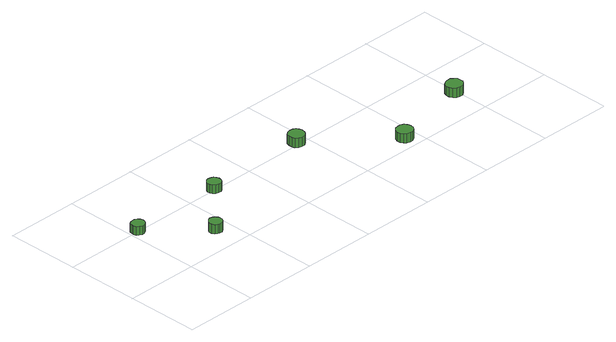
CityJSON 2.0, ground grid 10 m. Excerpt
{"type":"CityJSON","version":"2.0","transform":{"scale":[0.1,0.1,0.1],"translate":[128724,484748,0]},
"CityObjects":{
"tree1":{"type":"SolitaryVegetationObject","attributes":{"function":"something"},"geometry":[{"type":"MultiSurface","lod":"1","boundaries":[[[0,1,2,3,4,5,6,7,8,9,10,11,12,13,14]],[[15,16,17,18,19,20,21,22,23,24,25,26,27,28,29]],[[0,29,28,1]],[[1,28,27,2]],[[2,27,26,3]],[[3,26,25,4]],[[4,25,24,5]],[[5,24,23,6]],[[6,23,22,7]],[[7,22,21,8]],[[8,21,20,9]],[[9,20,19,10]],[[10,19,18,11]],[[11,18,17,12]],[[12,17,16,13]],[[13,16,15,14]],[[14,15,29,0]]]}]},
"tree2":{"type":"SolitaryVegetationObject","attributes":{"function":"something"},"geometry":[{"type":"MultiSurface","lod":"1","boundaries":[[[30,31,32,33,34,35,36,37,38,39,40,41,42,43,44]],[[45,46,47,48,49,50,51,52,53,54,55,56,57,58,59]],[[30,59,58,31]],[[31,58,57,32]],[[32,57,56,33]],[[33,56,55,34]],[[34,55,54,35]],[[35,54,53,36]],[[36,53,52,37]],[[37,52,51,38]],[[38,51,50,39]],[[39,50,49,40]],[[40,49,48,41]],[[41,48,47,42]],[[42,47,46,43]],[[43,46,45,44]],[[44,45,59,30]]]}]},
"tree3":{"type":"SolitaryVegetationObject","attributes":{"function":"something"},"geometry":[{"type":"MultiSurface","lod":"1","boundaries":[[[60,61,62,63,64,65,66,67,68,69,70,71,72,73,74]],[[75,76,77,78,79,80,81,82,83,84,85,86,87,88,89]],[[60,89,88,61]],[[61,88,87,62]],[[62,87,86,63]],[[63,86,85,64]],[[64,85,84,65]],[[65,84,83,66]],[[66,83,82,67]],[[67,82,81,68]],[[68,81,80,69]],[[69,80,79,70]],[[70,79,78,71]],[[71,78,77,72]],[[72,77,76,73]],[[73,76,75,74]],[[74,75,89,60]]]}]},
"tree4":{"type":"SolitaryVegetationObject","attributes":{"function":"something"},"geometry":[{"type":"MultiSurface","lod":"1","boundaries":[[[90,91,92,93,94,95,96,97,98,99,100,101,102,103,104]],[[105,106,107,108,109,110,111,112,113,114,115,116,117,118,119]],[[90,119,118,91]],[[91,118,117,92]],[[92,117,116,93]],[[93,116,115,94]],[[94,115,114,95]],[[95,114,113,96]],[[96,113,112,97]],[[97,112,111,98]],[[98,111,110,99]],[[99,110,109,100]],[[100,109,108,101]],[[101,108,107,102]],[[102,107,106,103]],[[103,106,105,104]],[[104,105,119,90]]]}]},
"tree5":{"type":"SolitaryVegetationObject","attributes":{"function":"something"},"geometry":[{"type":"MultiSurface","lod":"1","boundaries":[[[120,121,122,123,124,125,126,127,128,129,130,131,132,133,134]],[[135,136,137,138,139,140,141,142,143,144,145,146,147,148,149]],[[120,149,148,121]],[[121,148,147,122]],[[122,147,146,123]],[[123,146,145,124]],[[124,145,144,125]],[[125,144,143,126]],[[126,143,142,127]],[[127,142,141,128]],[[128,141,140,129]],[[129,140,139,130]],[[130,139,138,131]],[[131,138,137,132]],[[132,137,136,133]],[[133,136,135,134]],[[134,135,149,120]]]}]},
"tree6":{"type":"SolitaryVegetationObject","attributes":{"function":"something"},"geometry":[{"type":"MultiSurface","lod":"1","boundaries":[[[150,151,152,153,154,155,156,157,158,159,160,161,162,163,164]],[[165,166,167,168,169,170,171,172,173,174,175,176,177,178,179]],[[150,179,178,151]],[[151,178,177,152]],[[152,177,176,153]],[[153,176,175,154]],[[154,175,174,155]],[[155,174,173,156]],[[156,173,172,157]],[[157,172,171,158]],[[158,171,170,159]],[[159,170,169,160]],[[160,169,168,161]],[[161,168,167,162]],[[162,167,166,163]],[[163,166,165,164]],[[164,165,179,150]]]}]}
},
"vertices":[
[19,98,18],[18,102,18],[16,105,18],[12,107,18],[9,107,18],[5,106,18],[2,104,18],[1,100,18],[1,97,18],[2,93,18],[5,91,18],[9,89,18],[12,90,18],[16,92,18],[18,95,18],[18,95,6],[16,92,6],[12,90,6],[9,89,6],[5,91,6],[2,93,6],[1,97,6],[1,100,6],[2,104,6],[5,106,6],[9,107,6],[12,107,6],[16,105,6],[18,102,6],[19,98,6],
[87,36,18],[86,39,18],[84,42,18],[81,44,18],[77,45,18],[74,44,18],[71,41,18],[69,38,18],[69,34,18],[71,30,18],[74,28,18],[77,27,18],[81,27,18],[84,29,18],[86,32,18],[86,32,5],[84,29,5],[81,27,5],[77,27,5],[74,28,5],[71,30,5],[69,34,5],[69,38,5],[71,41,5],[74,44,5],[77,45,5],[81,44,5],[84,42,5],[86,39,5],[87,36,5],
[149,99,18],[148,102,18],[146,106,18],[143,107,18],[139,108,18],[135,107,18],[132,104,18],[131,101,18],[131,97,18],[132,94,18],[135,91,18],[139,90,18],[143,90,18],[146,92,18],[148,95,18],[148,95,6],[146,92,6],[143,90,6],[139,90,6],[135,91,6],[132,94,6],[131,97,6],[131,101,6],[132,104,6],[135,107,6],[139,108,6],[143,107,6],[146,106,6],[148,102,6],[149,99,6],
[295,104,18],[294,108,18],[292,112,18],[288,114,18],[283,114,18],[279,113,18],[275,110,18],[274,106,18],[274,101,18],[275,97,18],[279,94,18],[283,93,18],[288,93,18],[292,96,18],[294,99,18],[294,99,5],[292,96,5],[288,93,5],[283,93,5],[279,94,5],[275,97,5],[274,101,5],[274,106,5],[275,110,5],[279,113,5],[283,114,5],[288,114,5],[292,112,5],[294,108,5],[295,104,5],
[393,19,18],[392,23,18],[389,27,18],[385,29,18],[381,29,18],[376,28,18],[373,25,18],[371,21,18],[371,16,18],[373,12,18],[376,9,18],[381,8,18],[385,8,18],[389,10,18],[392,14,18],[392,14,5],[389,10,5],[385,8,5],[381,8,5],[376,9,5],[373,12,5],[371,16,5],[371,21,5],[373,25,5],[376,28,5],[381,29,5],[385,29,5],[389,27,5],[392,23,5],[393,19,5],
[508,49,17],[508,54,17],[505,57,17],[501,60,17],[496,60,17],[492,59,17],[488,56,17],[486,51,17],[486,47,17],[488,42,17],[492,39,17],[496,38,17],[501,38,17],[505,41,17],[508,45,17],[508,45,4],[505,41,4],[501,38,4],[496,38,4],[492,39,4],[488,42,4],[486,47,4],[486,51,4],[488,56,4],[492,59,4],[496,60,4],[501,60,4],[505,57,4],[508,54,4],[508,49,4]
]}
